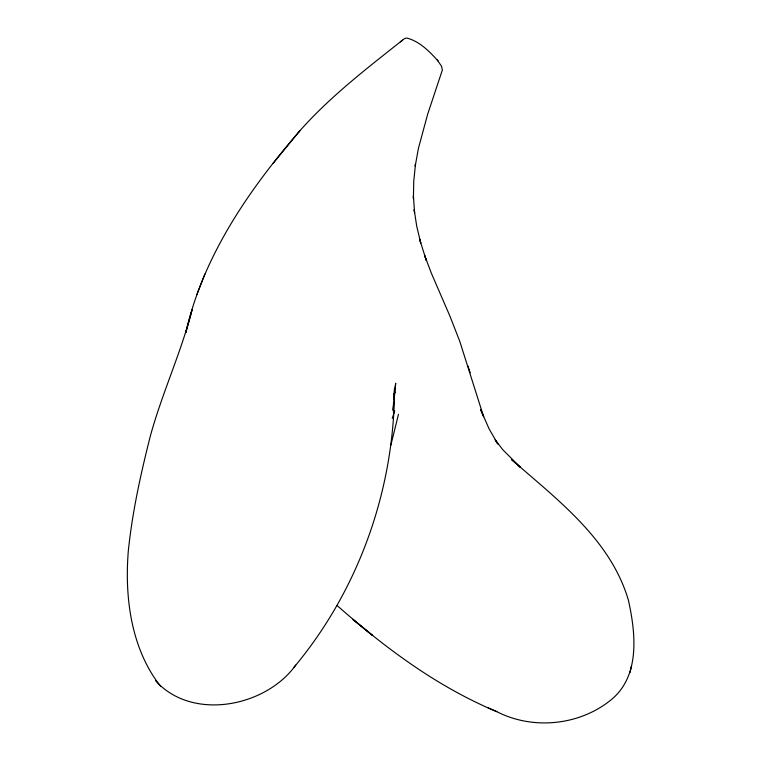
<?xml version="1.0" encoding="UTF-8"?>
<svg xmlns="http://www.w3.org/2000/svg" width="761" height="761" viewBox="0 0 761 761"><rect width="100%" height="100%" fill="white"/><g stroke="black" fill="none" stroke-linecap="round" stroke-linejoin="round"><path stroke-width="1.14" d="M393.085 409.618L393.561 402.607M393.798 399.106L394.512 388.595C394.341 489.504 358.878 589.765 294.012 667.254M393.028 410.807L395.701 383.202L394.493 391.23M393.808 395.815L394.15 393.523M393.865 397.271L394.854 391.706L393.875 396.262M337.142 605.556C385.133 647.925 437.423 686.926 496.866 711.678C533.223 730.351 580.215 725.442 611.692 699.33C640.391 675.368 635.616 632.762 628.424 600.296C610.522 539.226 557.271 499.682 511.601 459.606L520.334 467.273L502.66 449.58L495.192 439.725L497.618 443.806M630.041 672.572L631.525 665.59M390.812 445.337L398.479 414.307M438.127 61.051C429.575 51.52 419.596 41.322 406.84 38.05C404.31 37.974 402.655 40.4 400.695 41.598C365.499 69.451 329.713 97.094 299.824 130.806C249.151 189.518 203.149 255.82 185.817 332.614L192.124 309.651C181.07 352.743 162.036 393.237 150.317 436.129C140.728 473.97 132.262 512.296 128.295 551.173C124.547 597.528 131.063 648.657 160.466 686.165M392.21 418.369L394.721 410.94M204.871 274.017L196.833 294.716M273.151 163.33L299.824 130.806L298.417 132.471M295.725 665.114C265.751 707.036 191.934 721.457 155.548 680.676M402.588 40.124L400.324 41.893M487.972 707.787L496.866 711.678M437.271 59.976L441.523 66.226L442.369 69.983L427.625 114.331L418.417 148.357L415.23 166.06L415.506 164.081L413.737 181.375L413.404 198.621L413.432 195.91L414.583 212.88L414.174 209.646L416.733 226.283L420.785 243.178L419.511 238.821L426.312 260.509L424.705 255.62L431.287 273.047L449.998 316.3L459.844 341.556L483.635 416.752L480.533 409.399L489.133 428.928L497.742 443.891M467.977 366.003L470.174 372.7M363.016 627.654L352.904 619.425L372.643 635.521L363.016 627.654"/></g></svg>
